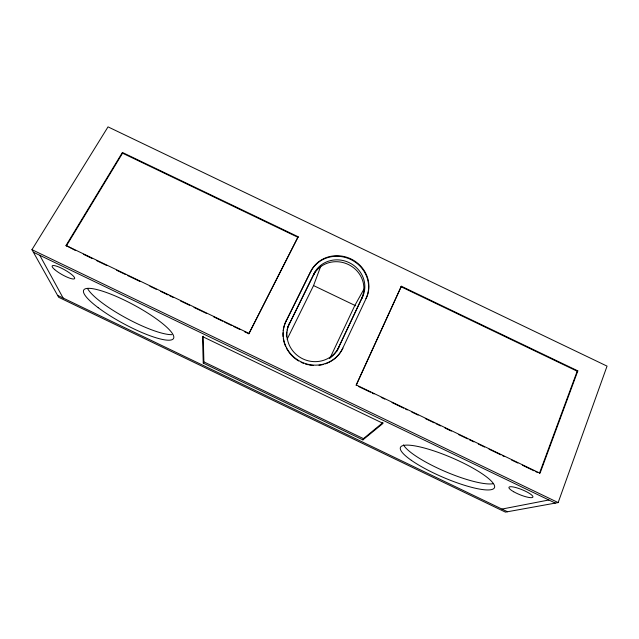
<?xml version="1.0" encoding="UTF-8"?>
<svg xmlns="http://www.w3.org/2000/svg" width="639" height="639" viewBox="0 0 639 639"><rect width="100%" height="100%" fill="white"/><g stroke="black" fill="none" stroke-linecap="round" stroke-linejoin="round"><path stroke-width="0.96" d="M244.354 331.625L248.851 333.782L298.157 236.757L122.408 152.465L66.017 245.48L75.266 250.384M248.851 333.782L298.157 236.757M283.197 330.722A31.407 30.065 24.5 0 1 286.008 321.321L310.762 271.359A30.824 28.899 24.7 0 1 350.971 258.939A30.824 28.899 24.7 0 1 366.331 298.022L342.624 348.511A31.407 30.065 24.5 0 1 325.171 363.903M329.365 358.479A27.309 26.159 24.5 0 0 338.271 348.175L362.585 296.823A26.918 25.248 24.7 0 0 349.182 262.653A26.918 25.248 24.7 0 0 314.045 273.54L289.044 324.532A27.309 26.159 24.5 0 0 287.071 330.059M286.008 321.321L310.762 271.359M314.045 273.54L313.406 275.321A26.758 25.113 24.7 0 1 348.343 264.49A26.758 25.113 24.7 0 1 361.65 298.461L362.585 296.823M558.159 502.581L607.05 366.123L108.031 126.873L31.95 249.665L58.652 297.271L505.433 512.127L558.159 502.581L31.95 249.665M539.428 473.403L577.193 371.219L577.832 370.884L401.348 286.24L356.059 385.293M577.832 370.884L540.027 473.235L356.322 384.974L401.348 286.24M320.802 266.12L313.557 285.569L287.095 339.269M362.904 439.88L383.057 423.361L202.475 336.561L203.258 363.104L362.904 439.88L363.455 438.634L382.921 422.587M336.681 351.57L363.423 294.683M330.171 357.744L354.869 305.386L364.014 289.036M287.83 326.992L315.259 271.575M203.258 363.104L203.889 361.898L203.218 336.202M366.331 298.022L366.051 298.493A30.768 28.859 24.7 0 0 350.723 259.474A30.768 28.859 24.7 0 0 310.578 271.871M66.272 246.063L122.56 153.184L122.408 152.465M342.624 348.511L342.863 348.127A31.463 30.113 24.5 0 1 301.265 361.93A31.463 30.113 24.5 0 1 286.144 320.882M501.942 509.075L548.853 499.986M122.56 153.184L297.998 237.325M401.012 286.727L577.193 371.219M313.398 285.489L355.683 305.777M66.017 245.48L248.922 333.366M83.366 254.274L92.359 258.595M96.856 260.752L106.745 265.504M116.641 270.257L125.635 274.578M127.433 275.449L140.021 281.495M149.917 286.248L156.212 289.275M160.708 291.432L167.905 294.891M169.702 295.753L173.297 297.486M180.494 300.945L189.487 305.266M193.984 307.423L206.573 313.469M213.769 316.928L222.763 321.249M224.561 322.12L231.757 325.57M233.554 326.441L239.857 329.46M358.751 386.595L370.436 392.21M372.233 393.073L374.031 393.936M381.227 397.386L384.822 399.119M392.011 402.57L403.696 408.185M405.493 409.048L407.291 409.918M411.788 412.075L418.082 415.094M425.27 418.553L434.256 422.874M436.054 423.737L440.551 425.894M445.048 428.058L451.334 431.077M458.53 434.536L467.516 438.849M469.314 439.72L473.811 441.876M478.307 444.033L484.594 447.06M489.091 449.217L500.776 454.832M502.574 455.695L504.371 456.558M511.559 460.016L517.854 463.035M522.351 465.2L534.036 470.815M535.833 471.678L537.631 472.541M33.388 252.229L555.315 503.093M203.889 361.898L363.455 438.634M57.598 295.394L507.51 511.751M39.802 255.312L63.125 298.046M493.372 483.667A51.024 11.047 23.1 0 1 444.728 471.318A51.024 11.047 23.1 0 1 403.481 444.872M171.931 334.652A50.896 10.999 28.4 0 1 125.595 317.743A50.896 10.999 28.4 0 1 87.607 288.604M286.464 336.921A27.309 26.159 24.5 0 1 286.711 331.984M339.085 346.809A27.477 26.311 24.5 0 1 302.766 358.838A27.477 26.311 24.5 0 1 289.547 323.022M323.454 364.43A31.407 30.065 24.5 0 1 318.981 365.292M313.517 365.476A31.407 30.065 24.5 0 1 308.957 364.909M308.062 364.725A31.407 30.065 24.5 0 1 305.386 363.998M303.637 363.383A31.407 30.065 24.5 0 1 301.097 362.297M298.661 360.995A31.407 30.065 24.5 0 1 288.596 351.73M288.085 350.979A31.407 30.065 24.5 0 1 286.264 347.832M285.489 346.186A31.407 30.065 24.5 0 1 283.293 338.446M283.093 336.689A31.407 30.065 24.5 0 1 283.029 332.711M411.292 460.288A51.144 10.711 23.2 0 0 491.782 489.538A51.144 10.711 23.2 0 0 439.217 452.755A51.144 10.711 23.2 0 0 411.292 460.288M513.644 491.718A12.932 2.732 22.1 0 0 532.862 497.142A12.932 2.732 22.1 0 0 516.272 487.685A12.932 2.732 22.1 0 0 513.644 491.718M98.206 307.702A51.016 10.663 28.3 0 0 172.818 339.261A51.016 10.663 28.3 0 0 114.908 295.825A51.016 10.663 28.3 0 0 98.206 307.702M54.706 269.61A12.892 2.716 29.4 0 0 74.012 278.955A12.892 2.716 29.4 0 0 61.48 268.188A12.892 2.716 29.4 0 0 54.706 269.61"/></g></svg>
